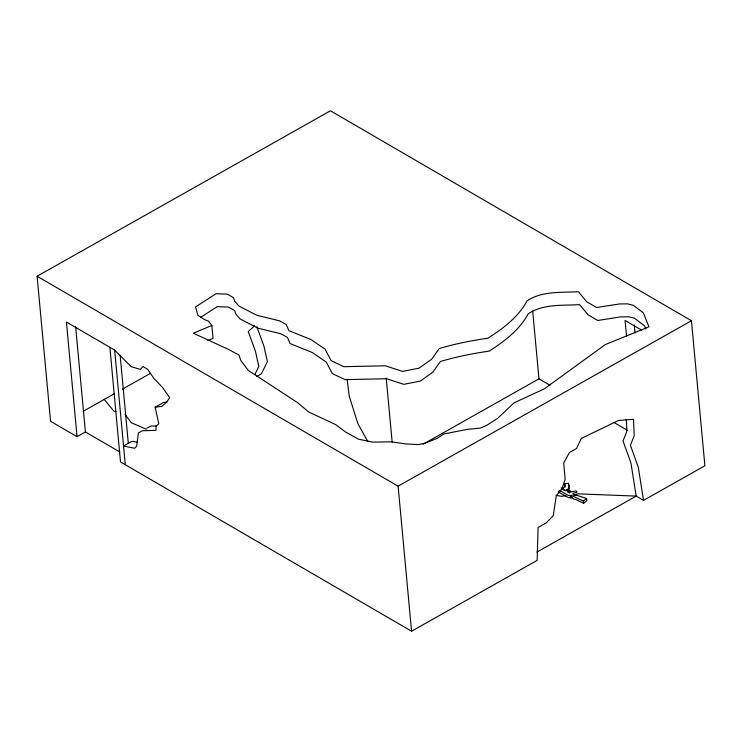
<?xml version="1.0" encoding="UTF-8"?>
<svg xmlns="http://www.w3.org/2000/svg" width="742" height="742" viewBox="0 0 742 742"><rect width="100%" height="100%" fill="white"/><g stroke="black" fill="none" stroke-linecap="round" stroke-linejoin="round"><path stroke-width="1.11" d="M569.466 492.206L569.411 491.64L569.513 492.753M254.821 374.589L258.81 366.511L255.498 351.522L248.245 331.526L254.543 325.812M568.131 491.018L569.235 489.061L569.355 486.975L568.446 485.222M569.596 492.326L569.411 491.64M559.422 490.323L568.353 495.406C573.037 494.293 570.719 499.487 575.894 499.487L583.583 503.308L583.379 501.073L586.597 498.476L572.741 494.014L573.483 493.152L576.775 492.382L576.784 491.38L575.894 490.861L571.47 491.89L570.681 491.362C567.296 490.592 568.734 488.82 565.821 490.564L561.082 487.902M583.583 503.308L586.811 500.711L586.597 498.476M558.318 492.419L558.522 491.065M200.637 317.363L217.165 306.687L228.425 307.067L234.695 310.592L235.882 314.116L240 318.912L257.956 328.196L280.764 333.77L287.442 337.415L290.076 343.583L312.132 352.441L326.211 362.022L332.333 373.56L345.03 379.616L386.545 378.735L403.806 384.337L420.297 381.082L432.874 372.141L440.451 361.484C456.525 356.652 472.775 353.526 489.219 351.105C504.514 341.218 519.437 330.19 528.248 313.801C543.422 303.626 562.288 305.76 579.567 304.619L587.942 314.691L597.746 320.479L620.553 316.89L628.659 316.788L634.41 318.17L644.631 325.877L645.902 329.077M119.842 451.999L85.404 431.965L77.047 436.676L50.558 421.261L37.1 276.228L330.44 110.781L691.442 320.739L704.9 465.772L643.527 500.386L636.163 496.11L578.083 493.857M83.243 411.263L114.287 393.752M122.337 389.207L150.524 373.319M137.446 442.204L131.89 441.332L123.543 446.044L134.729 448.27L136.639 446.146L138.439 432.883L142.445 430.75L155.978 430.341L156.043 426.353L158.807 423.765L155.134 407.219L163.481 402.507L166.867 402.081M256.649 376.472L261.425 373.782L267.398 361.669L264.087 346.681L256.834 326.684M423.107 444.18L538.97 378.837L549.943 385.219M37.1 276.228L398.102 486.177L691.442 320.739M564.551 483.691L568.27 483.265L569.17 485.008L569.058 487.104L567.955 489.052L565.831 490.703C558.791 489.228 566.953 487.577 564.551 483.691L565.098 487.049M569.142 492.382L570.617 491.417L568.734 490.425L567.073 491.028L569.318 492.28M571.702 497.724L568.558 497.641L558.624 492.187M536.818 552.141L636.163 496.11L630.941 462.934L623.039 440.971L626.842 431.427L626.331 419.369M109.872 347.312L120.501 461.951L411.56 631.219L537.162 560.377L538.098 527.506L546.27 522.85L553.254 515.671L556.231 495.934L562.195 488.301L565.163 479.202L563.688 463.166L569.355 452.574L576.562 448.483L581.311 438.429L618.457 420.482L633.51 419.267L634.206 435.712L630.394 445.256L638.296 467.21L643.527 500.386M146.795 428.171L150.802 426.047L156.441 425.871M211.85 325.497L193.356 333.204L228.833 349.584L238.952 355.028L240.9 360.658L248.301 370.425L297.616 402.665L308.644 411.94L335.542 424.554L345.364 431.89L358.46 439.171L372.92 442.139L390.997 441.796L406.013 443.948L418.516 444.616L425.296 443.122L437.14 438.337L443.948 433.949L467.59 429.33L480.334 428.097L486.65 425.398L497.808 418.191L514.03 402.841L544.164 388.947L605.351 344.566L648.935 326.805L643.435 312.938L633.204 305.231L627.454 303.858L619.357 303.96L596.549 307.54L586.746 301.762L578.37 291.689C561.082 292.83 542.226 290.697 527.043 300.872C518.241 317.261 503.308 328.289 488.023 338.167C471.578 340.597 455.328 343.722 439.255 348.555L431.668 359.202L419.091 368.143L402.6 371.399L385.348 365.806L343.824 366.687L331.127 360.631L325.015 349.092L310.926 339.511L288.87 330.654L286.245 324.486L279.567 320.832L256.76 315.267L238.803 305.982L234.685 301.187L233.498 297.653L227.219 294.138L215.968 293.758L195.61 306.9L197.845 315.285L204.579 319.561L208.604 321.23L211.85 325.497L213.056 338.426L207.918 340.569M573.687 495.387L576.979 494.617L576.998 493.616M565.923 495.665L561.509 496.324L556.11 495.341M155.134 407.219L161.886 406.366L166.653 402.118L169.677 397.684L162.665 387.565L153.724 378.216L147.695 369.312L142.928 366.539L140.423 369.433L131.186 366.669L114.639 350.085L66.418 322.037L77.047 436.676M115.91 411.541L113.795 411.068L104.223 399.428M146.295 429.238L131.251 422.736L125.046 414.388M583.379 501.073L571.488 495.489M641.774 330.181L625.079 320.47L626.563 336.516M613.773 422.346L627.732 430.462M367.763 441.444L357.848 423.599L349.204 396.061L347.117 379.199M634.28 324.931L635.022 332.954M571.359 495.563L571.563 497.799M571.229 495.489L571.442 497.724M570.181 495.712L570.394 497.947M569.661 491.714L569.763 492.836M568.381 490.193L568.595 492.428M568.224 490.388L568.428 492.623M567.955 490.304L568.168 492.54M532.682 311.065L538.97 378.837M398.102 486.177L411.56 631.219M386.211 377.947L392.184 442.278M120.158 355.39L128.31 443.354M114.639 350.085L125.277 464.724M75.619 326.499L85.404 431.965"/></g></svg>
